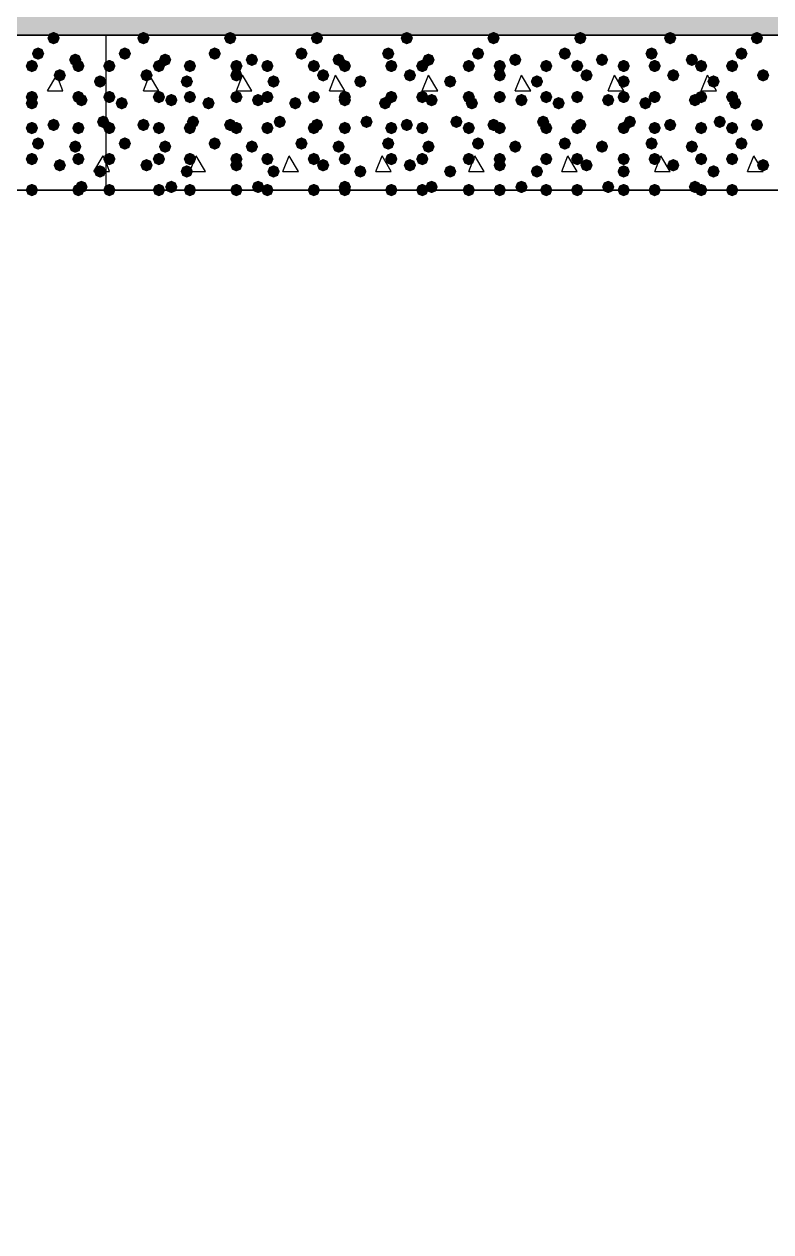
# Model space of a CAD drawing. Header units: millimetres. Extents: x 0 to 420, y 0 to 297.
# Drawn here: x 259.48 to 269.68, y 132.12 to 148.61 of the extents above; entities that cross this region are included whole.
import ezdxf

# ---------------------------------------------------------------- set-up
doc = ezdxf.new("R2010")
doc.units = ezdxf.units.MM
doc.layers.get('0').update_dxf_attribs({"linetype": 'CONTINUOUS'})

msp = doc.modelspace()

# ---------------------------------------------------------------- hatches: boundary and pattern name
at = {"true_color": 0x000008}
h = msp.add_hatch(color=0, dxfattribs=at)
h.paths.add_polyline_path([(379.603, 160.485667), (33.528, 160.485667), (379.603, 148.463)], flags=0)
h.paths.add_polyline_path([(33.528, 160.485667), (379.603, 148.463), (33.528, 148.463)], flags=0)
at = {"true_color": 0x000007}
for points in [[(259.969, 148.420667), (259.944129, 148.360871), (259.884333, 148.336), (259.824538, 148.360871), (259.799667, 148.420667), (259.824537, 148.480462), (259.884333, 148.505333), (259.944129, 148.480463)], [(259.757333, 148.209), (259.732463, 148.149204), (259.672667, 148.124333), (259.612871, 148.149204), (259.588, 148.209), (259.612871, 148.268796), (259.672667, 148.293667), (259.732462, 148.268796)], [(259.672667, 148.039667), (259.647796, 147.979871), (259.588, 147.955), (259.528204, 147.979871), (259.503333, 148.039667), (259.528204, 148.099462), (259.588, 148.124333), (259.647796, 148.099463)], [(260.265333, 148.124333), (260.240462, 148.064537), (260.180667, 148.039667), (260.120871, 148.064537), (260.096, 148.124333), (260.120871, 148.184129), (260.180667, 148.209), (260.240462, 148.184129)], [(260.307667, 148.039667), (260.282796, 147.979871), (260.223, 147.955), (260.163204, 147.979871), (260.138333, 148.039667), (260.163204, 148.099462), (260.223, 148.124333), (260.282796, 148.099463)], [(260.053667, 147.912667), (260.028796, 147.852871), (259.969, 147.828), (259.909204, 147.852871), (259.884333, 147.912667), (259.909204, 147.972462), (259.969, 147.997333), (260.028796, 147.972463)], [(260.604, 147.828), (260.579129, 147.768204), (260.519333, 147.743333), (260.459538, 147.768204), (260.434667, 147.828), (260.459537, 147.887796), (260.519333, 147.912667), (260.579129, 147.887796)], [(259.672667, 147.616333), (259.647796, 147.556537), (259.588, 147.531667), (259.528204, 147.556537), (259.503333, 147.616333), (259.528204, 147.676129), (259.588, 147.701), (259.647796, 147.676129)], [(259.672667, 147.531667), (259.647796, 147.471871), (259.588, 147.447), (259.528204, 147.471871), (259.503333, 147.531667), (259.528204, 147.591462), (259.588, 147.616333), (259.647796, 147.591463)], [(260.307667, 147.616333), (260.282796, 147.556537), (260.223, 147.531667), (260.163204, 147.556537), (260.138333, 147.616333), (260.163204, 147.676129), (260.223, 147.701), (260.282796, 147.676129)], [(260.35, 147.574), (260.325129, 147.514204), (260.265333, 147.489333), (260.205537, 147.514204), (260.180667, 147.574), (260.205537, 147.633796), (260.265333, 147.658667), (260.325129, 147.633796)], [(259.672667, 147.193), (259.647796, 147.133204), (259.588, 147.108333), (259.528204, 147.133204), (259.503333, 147.193), (259.528204, 147.252796), (259.588, 147.277667), (259.647796, 147.252796)], [(259.969, 147.235333), (259.944129, 147.175537), (259.884333, 147.150667), (259.824538, 147.175537), (259.799667, 147.235333), (259.824537, 147.295129), (259.884333, 147.32), (259.944129, 147.295129)], [(260.307667, 147.193), (260.282796, 147.133204), (260.223, 147.108333), (260.163204, 147.133204), (260.138333, 147.193), (260.163204, 147.252796), (260.223, 147.277667), (260.282796, 147.252796)], [(260.646333, 147.277667), (260.621463, 147.217871), (260.561667, 147.193), (260.501871, 147.217871), (260.477, 147.277667), (260.501871, 147.337462), (260.561667, 147.362333), (260.621462, 147.337463)], [(259.757333, 146.981333), (259.732463, 146.921537), (259.672667, 146.896667), (259.612871, 146.921537), (259.588, 146.981333), (259.612871, 147.041129), (259.672667, 147.066), (259.732462, 147.041129)], [(260.265333, 146.939), (260.240462, 146.879204), (260.180667, 146.854333), (260.120871, 146.879204), (260.096, 146.939), (260.120871, 146.998796), (260.180667, 147.023667), (260.240462, 146.998796)], [(259.672667, 146.769667), (259.647796, 146.709871), (259.588, 146.685), (259.528204, 146.709871), (259.503333, 146.769667), (259.528204, 146.829462), (259.588, 146.854333), (259.647796, 146.829463)], [(260.053667, 146.685), (260.028796, 146.625204), (259.969, 146.600333), (259.909204, 146.625204), (259.884333, 146.685), (259.909204, 146.744796), (259.969, 146.769667), (260.028796, 146.744796)], [(260.307667, 146.769667), (260.282796, 146.709871), (260.223, 146.685), (260.163204, 146.709871), (260.138333, 146.769667), (260.163204, 146.829462), (260.223, 146.854333), (260.282796, 146.829463)], [(260.604, 146.600333), (260.579129, 146.540537), (260.519333, 146.515667), (260.459538, 146.540537), (260.434667, 146.600333), (260.459537, 146.660129), (260.519333, 146.685), (260.579129, 146.660129)], [(259.672667, 146.346333), (259.647796, 146.286537), (259.588, 146.261667), (259.528204, 146.286537), (259.503333, 146.346333), (259.528204, 146.406129), (259.588, 146.431), (259.647796, 146.406129)], [(260.307667, 146.346333), (260.282796, 146.286537), (260.223, 146.261667), (260.163204, 146.286537), (260.138333, 146.346333), (260.163204, 146.406129), (260.223, 146.431), (260.282796, 146.406129)], [(260.35, 146.388667), (260.325129, 146.328871), (260.265333, 146.304), (260.205537, 146.328871), (260.180667, 146.388667), (260.205537, 146.448462), (260.265333, 146.473333), (260.325129, 146.448463)]]:
    msp.add_hatch(color=0, dxfattribs=at).paths.add_polyline_path(points, flags=0)
at = {"true_color": 0x000008}
for points in [[(261.196667, 148.420667), (261.171796, 148.360871), (261.112, 148.336), (261.052204, 148.360871), (261.027333, 148.420667), (261.052204, 148.480462), (261.112, 148.505333), (261.171796, 148.480463)], [(262.382, 148.420667), (262.357129, 148.360871), (262.297333, 148.336), (262.237538, 148.360871), (262.212667, 148.420667), (262.237537, 148.480462), (262.297333, 148.505333), (262.357129, 148.480463)], [(263.567333, 148.420667), (263.542462, 148.360871), (263.482667, 148.336), (263.422871, 148.360871), (263.398, 148.420667), (263.422871, 148.480462), (263.482667, 148.505333), (263.542462, 148.480463)], [(264.795, 148.420667), (264.770129, 148.360871), (264.710333, 148.336), (264.650538, 148.360871), (264.625667, 148.420667), (264.650537, 148.480462), (264.710333, 148.505333), (264.770129, 148.480463)], [(265.980333, 148.420667), (265.955462, 148.360871), (265.895667, 148.336), (265.835871, 148.360871), (265.811, 148.420667), (265.835871, 148.480462), (265.895667, 148.505333), (265.955462, 148.480463)], [(267.165667, 148.420667), (267.140796, 148.360871), (267.081, 148.336), (267.021204, 148.360871), (266.996333, 148.420667), (267.021204, 148.480462), (267.081, 148.505333), (267.140796, 148.480463)], [(268.393333, 148.420667), (268.368462, 148.360871), (268.308667, 148.336), (268.248871, 148.360871), (268.224, 148.420667), (268.248871, 148.480462), (268.308667, 148.505333), (268.368462, 148.480463)], [(269.578667, 148.420667), (269.553796, 148.360871), (269.494, 148.336), (269.434204, 148.360871), (269.409333, 148.420667), (269.434204, 148.480462), (269.494, 148.505333), (269.553796, 148.480463)], [(260.942667, 148.209), (260.917796, 148.149204), (260.858, 148.124333), (260.798204, 148.149204), (260.773333, 148.209), (260.798204, 148.268796), (260.858, 148.293667), (260.917796, 148.268796)], [(262.170333, 148.209), (262.145463, 148.149204), (262.085667, 148.124333), (262.025871, 148.149204), (262.001, 148.209), (262.025871, 148.268796), (262.085667, 148.293667), (262.145462, 148.268796)], [(263.355667, 148.209), (263.330796, 148.149204), (263.271, 148.124333), (263.211204, 148.149204), (263.186333, 148.209), (263.211204, 148.268796), (263.271, 148.293667), (263.330796, 148.268796)], [(264.541, 148.209), (264.516129, 148.149204), (264.456333, 148.124333), (264.396538, 148.149204), (264.371667, 148.209), (264.396537, 148.268796), (264.456333, 148.293667), (264.516129, 148.268796)], [(265.768667, 148.209), (265.743796, 148.149204), (265.684, 148.124333), (265.624204, 148.149204), (265.599333, 148.209), (265.624204, 148.268796), (265.684, 148.293667), (265.743796, 148.268796)], [(266.954, 148.209), (266.929129, 148.149204), (266.869333, 148.124333), (266.809538, 148.149204), (266.784667, 148.209), (266.809537, 148.268796), (266.869333, 148.293667), (266.929129, 148.268796)], [(268.139333, 148.209), (268.114462, 148.149204), (268.054667, 148.124333), (267.994871, 148.149204), (267.97, 148.209), (267.994871, 148.268796), (268.054667, 148.293667), (268.114462, 148.268796)], [(269.367, 148.209), (269.342129, 148.149204), (269.282333, 148.124333), (269.222537, 148.149204), (269.197667, 148.209), (269.222537, 148.268796), (269.282333, 148.293667), (269.342129, 148.268796)], [(260.731, 148.039667), (260.706129, 147.979871), (260.646333, 147.955), (260.586538, 147.979871), (260.561667, 148.039667), (260.586537, 148.099462), (260.646333, 148.124333), (260.706129, 148.099463)], [(261.408333, 148.039667), (261.383462, 147.979871), (261.323667, 147.955), (261.263871, 147.979871), (261.239, 148.039667), (261.263871, 148.099462), (261.323667, 148.124333), (261.383462, 148.099463)], [(261.493, 148.124333), (261.468129, 148.064537), (261.408333, 148.039667), (261.348538, 148.064537), (261.323667, 148.124333), (261.348537, 148.184129), (261.408333, 148.209), (261.468129, 148.184129)], [(261.831667, 148.039667), (261.806796, 147.979871), (261.747, 147.955), (261.687204, 147.979871), (261.662333, 148.039667), (261.687204, 148.099462), (261.747, 148.124333), (261.806796, 148.099463)], [(262.466667, 148.039667), (262.441796, 147.979871), (262.382, 147.955), (262.322204, 147.979871), (262.297333, 148.039667), (262.322204, 148.099462), (262.382, 148.124333), (262.441796, 148.099463)], [(262.678333, 148.124333), (262.653462, 148.064537), (262.593667, 148.039667), (262.533871, 148.064537), (262.509, 148.124333), (262.533871, 148.184129), (262.593667, 148.209), (262.653462, 148.184129)], [(262.89, 148.039667), (262.865129, 147.979871), (262.805333, 147.955), (262.745538, 147.979871), (262.720667, 148.039667), (262.745537, 148.099462), (262.805333, 148.124333), (262.865129, 148.099463)], [(263.525, 148.039667), (263.500129, 147.979871), (263.440333, 147.955), (263.380538, 147.979871), (263.355667, 148.039667), (263.380537, 148.099462), (263.440333, 148.124333), (263.500129, 148.099463)], [(263.863667, 148.124333), (263.838796, 148.064537), (263.779, 148.039667), (263.719204, 148.064537), (263.694333, 148.124333), (263.719204, 148.184129), (263.779, 148.209), (263.838796, 148.184129)], [(263.948333, 148.039667), (263.923463, 147.979871), (263.863667, 147.955), (263.803871, 147.979871), (263.779, 148.039667), (263.803871, 148.099462), (263.863667, 148.124333), (263.923462, 148.099463)], [(264.583333, 148.039667), (264.558463, 147.979871), (264.498667, 147.955), (264.438871, 147.979871), (264.414, 148.039667), (264.438871, 148.099462), (264.498667, 148.124333), (264.558462, 148.099463)], [(265.006667, 148.039667), (264.981796, 147.979871), (264.922, 147.955), (264.862204, 147.979871), (264.837333, 148.039667), (264.862204, 148.099462), (264.922, 148.124333), (264.981796, 148.099463)], [(265.091333, 148.124333), (265.066462, 148.064537), (265.006667, 148.039667), (264.946871, 148.064537), (264.922, 148.124333), (264.946871, 148.184129), (265.006667, 148.209), (265.066462, 148.184129)], [(265.641667, 148.039667), (265.616796, 147.979871), (265.557, 147.955), (265.497204, 147.979871), (265.472333, 148.039667), (265.497204, 148.099462), (265.557, 148.124333), (265.616796, 148.099463)], [(266.065, 148.039667), (266.040129, 147.979871), (265.980333, 147.955), (265.920538, 147.979871), (265.895667, 148.039667), (265.920537, 148.099462), (265.980333, 148.124333), (266.040129, 148.099463)], [(266.276667, 148.124333), (266.251796, 148.064537), (266.192, 148.039667), (266.132204, 148.064537), (266.107333, 148.124333), (266.132204, 148.184129), (266.192, 148.209), (266.251796, 148.184129)], [(266.7, 148.039667), (266.675129, 147.979871), (266.615333, 147.955), (266.555538, 147.979871), (266.530667, 148.039667), (266.555537, 148.099462), (266.615333, 148.124333), (266.675129, 148.099463)], [(267.123333, 148.039667), (267.098462, 147.979871), (267.038667, 147.955), (266.978871, 147.979871), (266.954, 148.039667), (266.978871, 148.099462), (267.038667, 148.124333), (267.098462, 148.099463)], [(267.462, 148.124333), (267.437129, 148.064537), (267.377333, 148.039667), (267.317537, 148.064537), (267.292667, 148.124333), (267.317537, 148.184129), (267.377333, 148.209), (267.437129, 148.184129)], [(267.758333, 148.039667), (267.733462, 147.979871), (267.673667, 147.955), (267.613871, 147.979871), (267.589, 148.039667), (267.613871, 148.099462), (267.673667, 148.124333), (267.733462, 148.099463)], [(268.181667, 148.039667), (268.156796, 147.979871), (268.097, 147.955), (268.037204, 147.979871), (268.012333, 148.039667), (268.037204, 148.099462), (268.097, 148.124333), (268.156796, 148.099463)], [(268.689667, 148.124333), (268.664796, 148.064537), (268.605, 148.039667), (268.545204, 148.064537), (268.520333, 148.124333), (268.545204, 148.184129), (268.605, 148.209), (268.664796, 148.184129)], [(268.816667, 148.039667), (268.791796, 147.979871), (268.732, 147.955), (268.672204, 147.979871), (268.647333, 148.039667), (268.672204, 148.099462), (268.732, 148.124333), (268.791796, 148.099463)], [(269.24, 148.039667), (269.215129, 147.979871), (269.155333, 147.955), (269.095537, 147.979871), (269.070667, 148.039667), (269.095537, 148.099462), (269.155333, 148.124333), (269.215129, 148.099463)], [(261.239, 147.912667), (261.214129, 147.852871), (261.154333, 147.828), (261.094538, 147.852871), (261.069667, 147.912667), (261.094537, 147.972462), (261.154333, 147.997333), (261.214129, 147.972463)], [(261.789333, 147.828), (261.764463, 147.768204), (261.704667, 147.743333), (261.644871, 147.768204), (261.62, 147.828), (261.644871, 147.887796), (261.704667, 147.912667), (261.764462, 147.887796)], [(262.466667, 147.912667), (262.441796, 147.852871), (262.382, 147.828), (262.322204, 147.852871), (262.297333, 147.912667), (262.322204, 147.972462), (262.382, 147.997333), (262.441796, 147.972463)], [(262.974667, 147.828), (262.949796, 147.768204), (262.89, 147.743333), (262.830204, 147.768204), (262.805333, 147.828), (262.830204, 147.887796), (262.89, 147.912667), (262.949796, 147.887796)], [(263.652, 147.912667), (263.627129, 147.852871), (263.567333, 147.828), (263.507538, 147.852871), (263.482667, 147.912667), (263.507537, 147.972462), (263.567333, 147.997333), (263.627129, 147.972463)], [(264.16, 147.828), (264.135129, 147.768204), (264.075333, 147.743333), (264.015538, 147.768204), (263.990667, 147.828), (264.015537, 147.887796), (264.075333, 147.912667), (264.135129, 147.887796)], [(264.837333, 147.912667), (264.812462, 147.852871), (264.752667, 147.828), (264.692871, 147.852871), (264.668, 147.912667), (264.692871, 147.972462), (264.752667, 147.997333), (264.812462, 147.972463)], [(265.387667, 147.828), (265.362796, 147.768204), (265.303, 147.743333), (265.243204, 147.768204), (265.218333, 147.828), (265.243204, 147.887796), (265.303, 147.912667), (265.362796, 147.887796)], [(266.065, 147.912667), (266.040129, 147.852871), (265.980333, 147.828), (265.920538, 147.852871), (265.895667, 147.912667), (265.920537, 147.972462), (265.980333, 147.997333), (266.040129, 147.972463)], [(266.573, 147.828), (266.548129, 147.768204), (266.488333, 147.743333), (266.428538, 147.768204), (266.403667, 147.828), (266.428537, 147.887796), (266.488333, 147.912667), (266.548129, 147.887796)], [(267.250333, 147.912667), (267.225462, 147.852871), (267.165667, 147.828), (267.105871, 147.852871), (267.081, 147.912667), (267.105871, 147.972462), (267.165667, 147.997333), (267.225462, 147.972463)], [(267.758333, 147.828), (267.733462, 147.768204), (267.673667, 147.743333), (267.613871, 147.768204), (267.589, 147.828), (267.613871, 147.887796), (267.673667, 147.912667), (267.733462, 147.887796)], [(268.435667, 147.912667), (268.410796, 147.852871), (268.351, 147.828), (268.291204, 147.852871), (268.266333, 147.912667), (268.291204, 147.972462), (268.351, 147.997333), (268.410796, 147.972463)], [(268.986, 147.828), (268.961129, 147.768204), (268.901333, 147.743333), (268.841538, 147.768204), (268.816667, 147.828), (268.841537, 147.887796), (268.901333, 147.912667), (268.961129, 147.887796)], [(269.663333, 147.912667), (269.638462, 147.852871), (269.578667, 147.828), (269.518871, 147.852871), (269.494, 147.912667), (269.518871, 147.972462), (269.578667, 147.997333), (269.638462, 147.972463)], [(260.731, 147.616333), (260.706129, 147.556537), (260.646333, 147.531667), (260.586538, 147.556537), (260.561667, 147.616333), (260.586537, 147.676129), (260.646333, 147.701), (260.706129, 147.676129)], [(260.900333, 147.531667), (260.875462, 147.471871), (260.815667, 147.447), (260.755871, 147.471871), (260.731, 147.531667), (260.755871, 147.591462), (260.815667, 147.616333), (260.875462, 147.591463)], [(261.408333, 147.616333), (261.383462, 147.556537), (261.323667, 147.531667), (261.263871, 147.556537), (261.239, 147.616333), (261.263871, 147.676129), (261.323667, 147.701), (261.383462, 147.676129)], [(261.577667, 147.574), (261.552796, 147.514204), (261.493, 147.489333), (261.433204, 147.514204), (261.408333, 147.574), (261.433204, 147.633796), (261.493, 147.658667), (261.552796, 147.633796)], [(261.831667, 147.616333), (261.806796, 147.556537), (261.747, 147.531667), (261.687204, 147.556537), (261.662333, 147.616333), (261.687204, 147.676129), (261.747, 147.701), (261.806796, 147.676129)], [(262.085667, 147.531667), (262.060796, 147.471871), (262.001, 147.447), (261.941204, 147.471871), (261.916333, 147.531667), (261.941204, 147.591462), (262.001, 147.616333), (262.060796, 147.591463)], [(262.466667, 147.616333), (262.441796, 147.556537), (262.382, 147.531667), (262.322204, 147.556537), (262.297333, 147.616333), (262.322204, 147.676129), (262.382, 147.701), (262.441796, 147.676129)], [(262.763, 147.574), (262.738129, 147.514204), (262.678333, 147.489333), (262.618538, 147.514204), (262.593667, 147.574), (262.618537, 147.633796), (262.678333, 147.658667), (262.738129, 147.633796)], [(262.89, 147.616333), (262.865129, 147.556537), (262.805333, 147.531667), (262.745538, 147.556537), (262.720667, 147.616333), (262.745537, 147.676129), (262.805333, 147.701), (262.865129, 147.676129)], [(263.271, 147.531667), (263.246129, 147.471871), (263.186333, 147.447), (263.126538, 147.471871), (263.101667, 147.531667), (263.126537, 147.591462), (263.186333, 147.616333), (263.246129, 147.591463)], [(263.525, 147.616333), (263.500129, 147.556537), (263.440333, 147.531667), (263.380538, 147.556537), (263.355667, 147.616333), (263.380537, 147.676129), (263.440333, 147.701), (263.500129, 147.676129)], [(263.948333, 147.616333), (263.923463, 147.556537), (263.863667, 147.531667), (263.803871, 147.556537), (263.779, 147.616333), (263.803871, 147.676129), (263.863667, 147.701), (263.923462, 147.676129)], [(263.948333, 147.574), (263.923463, 147.514204), (263.863667, 147.489333), (263.803871, 147.514204), (263.779, 147.574), (263.803871, 147.633796), (263.863667, 147.658667), (263.923462, 147.633796)], [(264.498667, 147.531667), (264.473796, 147.471871), (264.414, 147.447), (264.354204, 147.471871), (264.329333, 147.531667), (264.354204, 147.591462), (264.414, 147.616333), (264.473796, 147.591463)], [(264.583333, 147.616333), (264.558463, 147.556537), (264.498667, 147.531667), (264.438871, 147.556537), (264.414, 147.616333), (264.438871, 147.676129), (264.498667, 147.701), (264.558462, 147.676129)], [(265.006667, 147.616333), (264.981796, 147.556537), (264.922, 147.531667), (264.862204, 147.556537), (264.837333, 147.616333), (264.862204, 147.676129), (264.922, 147.701), (264.981796, 147.676129)], [(265.133667, 147.574), (265.108796, 147.514204), (265.049, 147.489333), (264.989204, 147.514204), (264.964333, 147.574), (264.989204, 147.633796), (265.049, 147.658667), (265.108796, 147.633796)], [(265.641667, 147.616333), (265.616796, 147.556537), (265.557, 147.531667), (265.497204, 147.556537), (265.472333, 147.616333), (265.497204, 147.676129), (265.557, 147.701), (265.616796, 147.676129)], [(265.684, 147.531667), (265.659129, 147.471871), (265.599333, 147.447), (265.539538, 147.471871), (265.514667, 147.531667), (265.539537, 147.591462), (265.599333, 147.616333), (265.659129, 147.591463)], [(266.065, 147.616333), (266.040129, 147.556537), (265.980333, 147.531667), (265.920538, 147.556537), (265.895667, 147.616333), (265.920537, 147.676129), (265.980333, 147.701), (266.040129, 147.676129)], [(266.361333, 147.574), (266.336462, 147.514204), (266.276667, 147.489333), (266.216871, 147.514204), (266.192, 147.574), (266.216871, 147.633796), (266.276667, 147.658667), (266.336462, 147.633796)], [(266.7, 147.616333), (266.675129, 147.556537), (266.615333, 147.531667), (266.555538, 147.556537), (266.530667, 147.616333), (266.555537, 147.676129), (266.615333, 147.701), (266.675129, 147.676129)], [(266.869333, 147.531667), (266.844462, 147.471871), (266.784667, 147.447), (266.724871, 147.471871), (266.7, 147.531667), (266.724871, 147.591462), (266.784667, 147.616333), (266.844462, 147.591463)], [(267.123333, 147.616333), (267.098462, 147.556537), (267.038667, 147.531667), (266.978871, 147.556537), (266.954, 147.616333), (266.978871, 147.676129), (267.038667, 147.701), (267.098462, 147.676129)], [(267.546667, 147.574), (267.521796, 147.514204), (267.462, 147.489333), (267.402204, 147.514204), (267.377333, 147.574), (267.402204, 147.633796), (267.462, 147.658667), (267.521796, 147.633796)], [(267.758333, 147.616333), (267.733462, 147.556537), (267.673667, 147.531667), (267.613871, 147.556537), (267.589, 147.616333), (267.613871, 147.676129), (267.673667, 147.701), (267.733462, 147.676129)], [(268.054667, 147.531667), (268.029796, 147.471871), (267.97, 147.447), (267.910204, 147.471871), (267.885333, 147.531667), (267.910204, 147.591462), (267.97, 147.616333), (268.029796, 147.591463)], [(268.181667, 147.616333), (268.156796, 147.556537), (268.097, 147.531667), (268.037204, 147.556537), (268.012333, 147.616333), (268.037204, 147.676129), (268.097, 147.701), (268.156796, 147.676129)], [(268.732, 147.574), (268.707129, 147.514204), (268.647333, 147.489333), (268.587538, 147.514204), (268.562667, 147.574), (268.587537, 147.633796), (268.647333, 147.658667), (268.707129, 147.633796)], [(268.816667, 147.616333), (268.791796, 147.556537), (268.732, 147.531667), (268.672204, 147.556537), (268.647333, 147.616333), (268.672204, 147.676129), (268.732, 147.701), (268.791796, 147.676129)], [(269.24, 147.616333), (269.215129, 147.556537), (269.155333, 147.531667), (269.095537, 147.556537), (269.070667, 147.616333), (269.095537, 147.676129), (269.155333, 147.701), (269.215129, 147.676129)], [(269.282333, 147.531667), (269.257462, 147.471871), (269.197667, 147.447), (269.137871, 147.471871), (269.113, 147.531667), (269.137871, 147.591462), (269.197667, 147.616333), (269.257462, 147.591463)], [(260.731, 147.193), (260.706129, 147.133204), (260.646333, 147.108333), (260.586538, 147.133204), (260.561667, 147.193), (260.586537, 147.252796), (260.646333, 147.277667), (260.706129, 147.252796)], [(261.196667, 147.235333), (261.171796, 147.175537), (261.112, 147.150667), (261.052204, 147.175537), (261.027333, 147.235333), (261.052204, 147.295129), (261.112, 147.32), (261.171796, 147.295129)], [(261.408333, 147.193), (261.383462, 147.133204), (261.323667, 147.108333), (261.263871, 147.133204), (261.239, 147.193), (261.263871, 147.252796), (261.323667, 147.277667), (261.383462, 147.252796)], [(261.831667, 147.193), (261.806796, 147.133204), (261.747, 147.108333), (261.687204, 147.133204), (261.662333, 147.193), (261.687204, 147.252796), (261.747, 147.277667), (261.806796, 147.252796)], [(261.874, 147.277667), (261.849129, 147.217871), (261.789333, 147.193), (261.729537, 147.217871), (261.704667, 147.277667), (261.729537, 147.337462), (261.789333, 147.362333), (261.849129, 147.337463)], [(262.382, 147.235333), (262.357129, 147.175537), (262.297333, 147.150667), (262.237538, 147.175537), (262.212667, 147.235333), (262.237537, 147.295129), (262.297333, 147.32), (262.357129, 147.295129)], [(262.466667, 147.193), (262.441796, 147.133204), (262.382, 147.108333), (262.322204, 147.133204), (262.297333, 147.193), (262.322204, 147.252796), (262.382, 147.277667), (262.441796, 147.252796)], [(262.89, 147.193), (262.865129, 147.133204), (262.805333, 147.108333), (262.745538, 147.133204), (262.720667, 147.193), (262.745537, 147.252796), (262.805333, 147.277667), (262.865129, 147.252796)], [(263.059333, 147.277667), (263.034463, 147.217871), (262.974667, 147.193), (262.914871, 147.217871), (262.89, 147.277667), (262.914871, 147.337462), (262.974667, 147.362333), (263.034462, 147.337463)], [(263.525, 147.193), (263.500129, 147.133204), (263.440333, 147.108333), (263.380538, 147.133204), (263.355667, 147.193), (263.380537, 147.252796), (263.440333, 147.277667), (263.500129, 147.252796)], [(263.567333, 147.235333), (263.542462, 147.175537), (263.482667, 147.150667), (263.422871, 147.175537), (263.398, 147.235333), (263.422871, 147.295129), (263.482667, 147.32), (263.542462, 147.295129)], [(263.948333, 147.193), (263.923463, 147.133204), (263.863667, 147.108333), (263.803871, 147.133204), (263.779, 147.193), (263.803871, 147.252796), (263.863667, 147.277667), (263.923462, 147.252796)], [(264.244667, 147.277667), (264.219796, 147.217871), (264.16, 147.193), (264.100204, 147.217871), (264.075333, 147.277667), (264.100204, 147.337462), (264.16, 147.362333), (264.219796, 147.337463)], [(264.583333, 147.193), (264.558463, 147.133204), (264.498667, 147.108333), (264.438871, 147.133204), (264.414, 147.193), (264.438871, 147.252796), (264.498667, 147.277667), (264.558462, 147.252796)], [(264.795, 147.235333), (264.770129, 147.175537), (264.710333, 147.150667), (264.650538, 147.175537), (264.625667, 147.235333), (264.650537, 147.295129), (264.710333, 147.32), (264.770129, 147.295129)], [(265.006667, 147.193), (264.981796, 147.133204), (264.922, 147.108333), (264.862204, 147.133204), (264.837333, 147.193), (264.862204, 147.252796), (264.922, 147.277667), (264.981796, 147.252796)], [(265.472333, 147.277667), (265.447462, 147.217871), (265.387667, 147.193), (265.327871, 147.217871), (265.303, 147.277667), (265.327871, 147.337462), (265.387667, 147.362333), (265.447462, 147.337463)], [(265.641667, 147.193), (265.616796, 147.133204), (265.557, 147.108333), (265.497204, 147.133204), (265.472333, 147.193), (265.497204, 147.252796), (265.557, 147.277667), (265.616796, 147.252796)], [(265.980333, 147.235333), (265.955462, 147.175537), (265.895667, 147.150667), (265.835871, 147.175537), (265.811, 147.235333), (265.835871, 147.295129), (265.895667, 147.32), (265.955462, 147.295129)], [(266.065, 147.193), (266.040129, 147.133204), (265.980333, 147.108333), (265.920538, 147.133204), (265.895667, 147.193), (265.920537, 147.252796), (265.980333, 147.277667), (266.040129, 147.252796)], [(266.657667, 147.277667), (266.632796, 147.217871), (266.573, 147.193), (266.513204, 147.217871), (266.488333, 147.277667), (266.513204, 147.337462), (266.573, 147.362333), (266.632796, 147.337463)], [(266.7, 147.193), (266.675129, 147.133204), (266.615333, 147.108333), (266.555538, 147.133204), (266.530667, 147.193), (266.555537, 147.252796), (266.615333, 147.277667), (266.675129, 147.252796)], [(267.123333, 147.193), (267.098462, 147.133204), (267.038667, 147.108333), (266.978871, 147.133204), (266.954, 147.193), (266.978871, 147.252796), (267.038667, 147.277667), (267.098462, 147.252796)], [(267.165667, 147.235333), (267.140796, 147.175537), (267.081, 147.150667), (267.021204, 147.175537), (266.996333, 147.235333), (267.021204, 147.295129), (267.081, 147.32), (267.140796, 147.295129)], [(267.758333, 147.193), (267.733462, 147.133204), (267.673667, 147.108333), (267.613871, 147.133204), (267.589, 147.193), (267.613871, 147.252796), (267.673667, 147.277667), (267.733462, 147.252796)], [(267.843, 147.277667), (267.818129, 147.217871), (267.758333, 147.193), (267.698538, 147.217871), (267.673667, 147.277667), (267.698537, 147.337462), (267.758333, 147.362333), (267.818129, 147.337463)], [(268.181667, 147.193), (268.156796, 147.133204), (268.097, 147.108333), (268.037204, 147.133204), (268.012333, 147.193), (268.037204, 147.252796), (268.097, 147.277667), (268.156796, 147.252796)], [(268.393333, 147.235333), (268.368462, 147.175537), (268.308667, 147.150667), (268.248871, 147.175537), (268.224, 147.235333), (268.248871, 147.295129), (268.308667, 147.32), (268.368462, 147.295129)], [(268.816667, 147.193), (268.791796, 147.133204), (268.732, 147.108333), (268.672204, 147.133204), (268.647333, 147.193), (268.672204, 147.252796), (268.732, 147.277667), (268.791796, 147.252796)], [(269.070667, 147.277667), (269.045796, 147.217871), (268.986, 147.193), (268.926204, 147.217871), (268.901333, 147.277667), (268.926204, 147.337462), (268.986, 147.362333), (269.045796, 147.337463)], [(269.24, 147.193), (269.215129, 147.133204), (269.155333, 147.108333), (269.095537, 147.133204), (269.070667, 147.193), (269.095537, 147.252796), (269.155333, 147.277667), (269.215129, 147.252796)], [(269.578667, 147.235333), (269.553796, 147.175537), (269.494, 147.150667), (269.434204, 147.175537), (269.409333, 147.235333), (269.434204, 147.295129), (269.494, 147.32), (269.553796, 147.295129)], [(260.942667, 146.981333), (260.917796, 146.921537), (260.858, 146.896667), (260.798204, 146.921537), (260.773333, 146.981333), (260.798204, 147.041129), (260.858, 147.066), (260.917796, 147.041129)], [(261.493, 146.939), (261.468129, 146.879204), (261.408333, 146.854333), (261.348538, 146.879204), (261.323667, 146.939), (261.348537, 146.998796), (261.408333, 147.023667), (261.468129, 146.998796)], [(262.170333, 146.981333), (262.145463, 146.921537), (262.085667, 146.896667), (262.025871, 146.921537), (262.001, 146.981333), (262.025871, 147.041129), (262.085667, 147.066), (262.145462, 147.041129)], [(262.678333, 146.939), (262.653462, 146.879204), (262.593667, 146.854333), (262.533871, 146.879204), (262.509, 146.939), (262.533871, 146.998796), (262.593667, 147.023667), (262.653462, 146.998796)], [(263.355667, 146.981333), (263.330796, 146.921537), (263.271, 146.896667), (263.211204, 146.921537), (263.186333, 146.981333), (263.211204, 147.041129), (263.271, 147.066), (263.330796, 147.041129)], [(263.863667, 146.939), (263.838796, 146.879204), (263.779, 146.854333), (263.719204, 146.879204), (263.694333, 146.939), (263.719204, 146.998796), (263.779, 147.023667), (263.838796, 146.998796)], [(264.541, 146.981333), (264.516129, 146.921537), (264.456333, 146.896667), (264.396538, 146.921537), (264.371667, 146.981333), (264.396537, 147.041129), (264.456333, 147.066), (264.516129, 147.041129)], [(265.091333, 146.939), (265.066462, 146.879204), (265.006667, 146.854333), (264.946871, 146.879204), (264.922, 146.939), (264.946871, 146.998796), (265.006667, 147.023667), (265.066462, 146.998796)], [(265.768667, 146.981333), (265.743796, 146.921537), (265.684, 146.896667), (265.624204, 146.921537), (265.599333, 146.981333), (265.624204, 147.041129), (265.684, 147.066), (265.743796, 147.041129)], [(266.276667, 146.939), (266.251796, 146.879204), (266.192, 146.854333), (266.132204, 146.879204), (266.107333, 146.939), (266.132204, 146.998796), (266.192, 147.023667), (266.251796, 146.998796)], [(266.954, 146.981333), (266.929129, 146.921537), (266.869333, 146.896667), (266.809538, 146.921537), (266.784667, 146.981333), (266.809537, 147.041129), (266.869333, 147.066), (266.929129, 147.041129)], [(267.462, 146.939), (267.437129, 146.879204), (267.377333, 146.854333), (267.317537, 146.879204), (267.292667, 146.939), (267.317537, 146.998796), (267.377333, 147.023667), (267.437129, 146.998796)], [(268.139333, 146.981333), (268.114462, 146.921537), (268.054667, 146.896667), (267.994871, 146.921537), (267.97, 146.981333), (267.994871, 147.041129), (268.054667, 147.066), (268.114462, 147.041129)], [(268.689667, 146.939), (268.664796, 146.879204), (268.605, 146.854333), (268.545204, 146.879204), (268.520333, 146.939), (268.545204, 146.998796), (268.605, 147.023667), (268.664796, 146.998796)], [(269.367, 146.981333), (269.342129, 146.921537), (269.282333, 146.896667), (269.222537, 146.921537), (269.197667, 146.981333), (269.222537, 147.041129), (269.282333, 147.066), (269.342129, 147.041129)], [(260.731, 146.769667), (260.706129, 146.709871), (260.646333, 146.685), (260.586538, 146.709871), (260.561667, 146.769667), (260.586537, 146.829462), (260.646333, 146.854333), (260.706129, 146.829463)], [(261.239, 146.685), (261.214129, 146.625204), (261.154333, 146.600333), (261.094538, 146.625204), (261.069667, 146.685), (261.094537, 146.744796), (261.154333, 146.769667), (261.214129, 146.744796)], [(261.408333, 146.769667), (261.383462, 146.709871), (261.323667, 146.685), (261.263871, 146.709871), (261.239, 146.769667), (261.263871, 146.829462), (261.323667, 146.854333), (261.383462, 146.829463)], [(261.831667, 146.769667), (261.806796, 146.709871), (261.747, 146.685), (261.687204, 146.709871), (261.662333, 146.769667), (261.687204, 146.829462), (261.747, 146.854333), (261.806796, 146.829463)], [(262.466667, 146.769667), (262.441796, 146.709871), (262.382, 146.685), (262.322204, 146.709871), (262.297333, 146.769667), (262.322204, 146.829462), (262.382, 146.854333), (262.441796, 146.829463)], [(262.466667, 146.685), (262.441796, 146.625204), (262.382, 146.600333), (262.322204, 146.625204), (262.297333, 146.685), (262.322204, 146.744796), (262.382, 146.769667), (262.441796, 146.744796)], [(262.89, 146.769667), (262.865129, 146.709871), (262.805333, 146.685), (262.745538, 146.709871), (262.720667, 146.769667), (262.745537, 146.829462), (262.805333, 146.854333), (262.865129, 146.829463)], [(263.525, 146.769667), (263.500129, 146.709871), (263.440333, 146.685), (263.380538, 146.709871), (263.355667, 146.769667), (263.380537, 146.829462), (263.440333, 146.854333), (263.500129, 146.829463)], [(263.652, 146.685), (263.627129, 146.625204), (263.567333, 146.600333), (263.507538, 146.625204), (263.482667, 146.685), (263.507537, 146.744796), (263.567333, 146.769667), (263.627129, 146.744796)], [(263.948333, 146.769667), (263.923463, 146.709871), (263.863667, 146.685), (263.803871, 146.709871), (263.779, 146.769667), (263.803871, 146.829462), (263.863667, 146.854333), (263.923462, 146.829463)], [(264.583333, 146.769667), (264.558463, 146.709871), (264.498667, 146.685), (264.438871, 146.709871), (264.414, 146.769667), (264.438871, 146.829462), (264.498667, 146.854333), (264.558462, 146.829463)], [(264.837333, 146.685), (264.812462, 146.625204), (264.752667, 146.600333), (264.692871, 146.625204), (264.668, 146.685), (264.692871, 146.744796), (264.752667, 146.769667), (264.812462, 146.744796)], [(265.006667, 146.769667), (264.981796, 146.709871), (264.922, 146.685), (264.862204, 146.709871), (264.837333, 146.769667), (264.862204, 146.829462), (264.922, 146.854333), (264.981796, 146.829463)], [(265.641667, 146.769667), (265.616796, 146.709871), (265.557, 146.685), (265.497204, 146.709871), (265.472333, 146.769667), (265.497204, 146.829462), (265.557, 146.854333), (265.616796, 146.829463)], [(266.065, 146.769667), (266.040129, 146.709871), (265.980333, 146.685), (265.920538, 146.709871), (265.895667, 146.769667), (265.920537, 146.829462), (265.980333, 146.854333), (266.040129, 146.829463)], [(266.065, 146.685), (266.040129, 146.625204), (265.980333, 146.600333), (265.920538, 146.625204), (265.895667, 146.685), (265.920537, 146.744796), (265.980333, 146.769667), (266.040129, 146.744796)], [(266.7, 146.769667), (266.675129, 146.709871), (266.615333, 146.685), (266.555538, 146.709871), (266.530667, 146.769667), (266.555537, 146.829462), (266.615333, 146.854333), (266.675129, 146.829463)], [(267.123333, 146.769667), (267.098462, 146.709871), (267.038667, 146.685), (266.978871, 146.709871), (266.954, 146.769667), (266.978871, 146.829462), (267.038667, 146.854333), (267.098462, 146.829463)], [(267.250333, 146.685), (267.225462, 146.625204), (267.165667, 146.600333), (267.105871, 146.625204), (267.081, 146.685), (267.105871, 146.744796), (267.165667, 146.769667), (267.225462, 146.744796)], [(267.758333, 146.769667), (267.733462, 146.709871), (267.673667, 146.685), (267.613871, 146.709871), (267.589, 146.769667), (267.613871, 146.829462), (267.673667, 146.854333), (267.733462, 146.829463)], [(268.181667, 146.769667), (268.156796, 146.709871), (268.097, 146.685), (268.037204, 146.709871), (268.012333, 146.769667), (268.037204, 146.829462), (268.097, 146.854333), (268.156796, 146.829463)], [(268.435667, 146.685), (268.410796, 146.625204), (268.351, 146.600333), (268.291204, 146.625204), (268.266333, 146.685), (268.291204, 146.744796), (268.351, 146.769667), (268.410796, 146.744796)], [(268.816667, 146.769667), (268.791796, 146.709871), (268.732, 146.685), (268.672204, 146.709871), (268.647333, 146.769667), (268.672204, 146.829462), (268.732, 146.854333), (268.791796, 146.829463)], [(269.24, 146.769667), (269.215129, 146.709871), (269.155333, 146.685), (269.095537, 146.709871), (269.070667, 146.769667), (269.095537, 146.829462), (269.155333, 146.854333), (269.215129, 146.829463)], [(269.663333, 146.685), (269.638462, 146.625204), (269.578667, 146.600333), (269.518871, 146.625204), (269.494, 146.685), (269.518871, 146.744796), (269.578667, 146.769667), (269.638462, 146.744796)], [(261.789333, 146.600333), (261.764463, 146.540537), (261.704667, 146.515667), (261.644871, 146.540537), (261.62, 146.600333), (261.644871, 146.660129), (261.704667, 146.685), (261.764462, 146.660129)], [(262.974667, 146.600333), (262.949796, 146.540537), (262.89, 146.515667), (262.830204, 146.540537), (262.805333, 146.600333), (262.830204, 146.660129), (262.89, 146.685), (262.949796, 146.660129)], [(264.16, 146.600333), (264.135129, 146.540537), (264.075333, 146.515667), (264.015538, 146.540537), (263.990667, 146.600333), (264.015537, 146.660129), (264.075333, 146.685), (264.135129, 146.660129)], [(265.387667, 146.600333), (265.362796, 146.540537), (265.303, 146.515667), (265.243204, 146.540537), (265.218333, 146.600333), (265.243204, 146.660129), (265.303, 146.685), (265.362796, 146.660129)], [(266.573, 146.600333), (266.548129, 146.540537), (266.488333, 146.515667), (266.428538, 146.540537), (266.403667, 146.600333), (266.428537, 146.660129), (266.488333, 146.685), (266.548129, 146.660129)], [(267.758333, 146.600333), (267.733462, 146.540537), (267.673667, 146.515667), (267.613871, 146.540537), (267.589, 146.600333), (267.613871, 146.660129), (267.673667, 146.685), (267.733462, 146.660129)], [(268.986, 146.600333), (268.961129, 146.540537), (268.901333, 146.515667), (268.841538, 146.540537), (268.816667, 146.600333), (268.841537, 146.660129), (268.901333, 146.685), (268.961129, 146.660129)], [(260.731, 146.346333), (260.706129, 146.286537), (260.646333, 146.261667), (260.586538, 146.286537), (260.561667, 146.346333), (260.586537, 146.406129), (260.646333, 146.431), (260.706129, 146.406129)], [(261.408333, 146.346333), (261.383462, 146.286537), (261.323667, 146.261667), (261.263871, 146.286537), (261.239, 146.346333), (261.263871, 146.406129), (261.323667, 146.431), (261.383462, 146.406129)], [(261.577667, 146.388667), (261.552796, 146.328871), (261.493, 146.304), (261.433204, 146.328871), (261.408333, 146.388667), (261.433204, 146.448462), (261.493, 146.473333), (261.552796, 146.448463)], [(261.831667, 146.346333), (261.806796, 146.286537), (261.747, 146.261667), (261.687204, 146.286537), (261.662333, 146.346333), (261.687204, 146.406129), (261.747, 146.431), (261.806796, 146.406129)], [(262.466667, 146.346333), (262.441796, 146.286537), (262.382, 146.261667), (262.322204, 146.286537), (262.297333, 146.346333), (262.322204, 146.406129), (262.382, 146.431), (262.441796, 146.406129)], [(262.763, 146.388667), (262.738129, 146.328871), (262.678333, 146.304), (262.618538, 146.328871), (262.593667, 146.388667), (262.618537, 146.448462), (262.678333, 146.473333), (262.738129, 146.448463)], [(262.89, 146.346333), (262.865129, 146.286537), (262.805333, 146.261667), (262.745538, 146.286537), (262.720667, 146.346333), (262.745537, 146.406129), (262.805333, 146.431), (262.865129, 146.406129)], [(263.525, 146.346333), (263.500129, 146.286537), (263.440333, 146.261667), (263.380538, 146.286537), (263.355667, 146.346333), (263.380537, 146.406129), (263.440333, 146.431), (263.500129, 146.406129)], [(263.948333, 146.388667), (263.923463, 146.328871), (263.863667, 146.304), (263.803871, 146.328871), (263.779, 146.388667), (263.803871, 146.448462), (263.863667, 146.473333), (263.923462, 146.448463)], [(263.948333, 146.346333), (263.923463, 146.286537), (263.863667, 146.261667), (263.803871, 146.286537), (263.779, 146.346333), (263.803871, 146.406129), (263.863667, 146.431), (263.923462, 146.406129)], [(264.583333, 146.346333), (264.558463, 146.286537), (264.498667, 146.261667), (264.438871, 146.286537), (264.414, 146.346333), (264.438871, 146.406129), (264.498667, 146.431), (264.558462, 146.406129)], [(265.006667, 146.346333), (264.981796, 146.286537), (264.922, 146.261667), (264.862204, 146.286537), (264.837333, 146.346333), (264.862204, 146.406129), (264.922, 146.431), (264.981796, 146.406129)], [(265.133667, 146.388667), (265.108796, 146.328871), (265.049, 146.304), (264.989204, 146.328871), (264.964333, 146.388667), (264.989204, 146.448462), (265.049, 146.473333), (265.108796, 146.448463)], [(265.641667, 146.346333), (265.616796, 146.286537), (265.557, 146.261667), (265.497204, 146.286537), (265.472333, 146.346333), (265.497204, 146.406129), (265.557, 146.431), (265.616796, 146.406129)], [(266.065, 146.346333), (266.040129, 146.286537), (265.980333, 146.261667), (265.920538, 146.286537), (265.895667, 146.346333), (265.920537, 146.406129), (265.980333, 146.431), (266.040129, 146.406129)], [(266.361333, 146.388667), (266.336462, 146.328871), (266.276667, 146.304), (266.216871, 146.328871), (266.192, 146.388667), (266.216871, 146.448462), (266.276667, 146.473333), (266.336462, 146.448463)], [(266.7, 146.346333), (266.675129, 146.286537), (266.615333, 146.261667), (266.555538, 146.286537), (266.530667, 146.346333), (266.555537, 146.406129), (266.615333, 146.431), (266.675129, 146.406129)], [(267.123333, 146.346333), (267.098462, 146.286537), (267.038667, 146.261667), (266.978871, 146.286537), (266.954, 146.346333), (266.978871, 146.406129), (267.038667, 146.431), (267.098462, 146.406129)], [(267.546667, 146.388667), (267.521796, 146.328871), (267.462, 146.304), (267.402204, 146.328871), (267.377333, 146.388667), (267.402204, 146.448462), (267.462, 146.473333), (267.521796, 146.448463)], [(267.758333, 146.346333), (267.733462, 146.286537), (267.673667, 146.261667), (267.613871, 146.286537), (267.589, 146.346333), (267.613871, 146.406129), (267.673667, 146.431), (267.733462, 146.406129)], [(268.181667, 146.346333), (268.156796, 146.286537), (268.097, 146.261667), (268.037204, 146.286537), (268.012333, 146.346333), (268.037204, 146.406129), (268.097, 146.431), (268.156796, 146.406129)], [(268.732, 146.388667), (268.707129, 146.328871), (268.647333, 146.304), (268.587538, 146.328871), (268.562667, 146.388667), (268.587537, 146.448462), (268.647333, 146.473333), (268.707129, 146.448463)], [(268.816667, 146.346333), (268.791796, 146.286537), (268.732, 146.261667), (268.672204, 146.286537), (268.647333, 146.346333), (268.672204, 146.406129), (268.732, 146.431), (268.791796, 146.406129)], [(269.24, 146.346333), (269.215129, 146.286537), (269.155333, 146.261667), (269.095537, 146.286537), (269.070667, 146.346333), (269.095537, 146.406129), (269.155333, 146.431), (269.215129, 146.406129)]]:
    msp.add_hatch(color=0, dxfattribs=at).paths.add_polyline_path(points, flags=0)

# ---------------------------------------------------------------- linework, layer by layer
at = {"color": 0, "true_color": 0x000008}
msp.add_lwpolyline([(33.528, 160.485667), (379.603, 148.463), (33.528, 148.463)], close=True, dxfattribs=at)
at = {"color": 0, "true_color": 0x000007}
for points in [[(32.469667, 125.179667), (32.469667, 148.463), (380.661333, 148.463), (380.661333, 125.179667), (218.228333, 125.179667), (218.228333, 103.970667), (194.902667, 103.970667), (194.902667, 125.179667)], [(32.469667, 125.179667), (32.469667, 148.463), (380.661333, 148.463), (380.661333, 125.179667), (218.228333, 125.179667), (218.228333, 103.970667), (194.902667, 103.970667), (194.902667, 125.179667)], [(258.487333, 148.463), (258.487333, 146.346333), (260.604, 146.346333), (260.604, 148.463)]]:
    msp.add_lwpolyline(points, close=True, dxfattribs=at)
for points in [[(279.654, 148.463), (260.604, 148.463)], [(259.799667, 147.701), (259.926667, 147.912667)], [(260.011333, 147.701), (259.926667, 147.912667)], [(259.799667, 147.701), (260.011333, 147.701)], [(260.434667, 146.600333), (260.561667, 146.812)], [(260.604, 146.727333), (260.561667, 146.812)], [(260.434667, 146.600333), (260.604, 146.600333)], [(260.604, 146.346333), (279.654, 146.346333)]]:
    msp.add_lwpolyline(points, dxfattribs=at)
at = {"color": 0, "true_color": 0x000008}
for points in [[(261.112, 147.701), (261.196667, 147.912667)], [(261.323667, 147.701), (261.196667, 147.912667)], [(262.382, 147.701), (262.466667, 147.912667)], [(262.593667, 147.701), (262.466667, 147.912667)], [(263.652, 147.701), (263.736667, 147.912667)], [(263.863667, 147.701), (263.736667, 147.912667)], [(264.922, 147.701), (265.006667, 147.912667)], [(265.133667, 147.701), (265.006667, 147.912667)], [(266.192, 147.701), (266.276667, 147.912667)], [(266.403667, 147.701), (266.276667, 147.912667)], [(267.462, 147.701), (267.546667, 147.912667)], [(267.673667, 147.701), (267.546667, 147.912667)], [(268.732, 147.701), (268.816667, 147.912667)], [(268.943667, 147.701), (268.816667, 147.912667)], [(261.112, 147.701), (261.323667, 147.701)], [(262.382, 147.701), (262.593667, 147.701)], [(263.652, 147.701), (263.863667, 147.701)], [(264.922, 147.701), (265.133667, 147.701)], [(266.192, 147.701), (266.403667, 147.701)], [(267.462, 147.701), (267.673667, 147.701)], [(268.732, 147.701), (268.943667, 147.701)], [(261.747, 146.600333), (261.831667, 146.812)], [(261.958667, 146.600333), (261.831667, 146.812)], [(263.017, 146.600333), (263.101667, 146.812)], [(263.228667, 146.600333), (263.101667, 146.812)], [(264.287, 146.600333), (264.371667, 146.812)], [(264.498667, 146.600333), (264.371667, 146.812)], [(265.557, 146.600333), (265.641667, 146.812)], [(265.768667, 146.600333), (265.641667, 146.812)], [(266.827, 146.600333), (266.911667, 146.812)], [(267.038667, 146.600333), (266.911667, 146.812)], [(268.097, 146.600333), (268.181667, 146.812)], [(268.308667, 146.600333), (268.181667, 146.812)], [(269.367, 146.600333), (269.451667, 146.812)], [(269.578667, 146.600333), (269.451667, 146.812)], [(260.646333, 146.600333), (260.604, 146.727333)], [(260.604, 146.600333), (260.646333, 146.600333)], [(261.747, 146.600333), (261.958667, 146.600333)], [(263.017, 146.600333), (263.228667, 146.600333)], [(264.287, 146.600333), (264.498667, 146.600333)], [(265.557, 146.600333), (265.768667, 146.600333)], [(266.827, 146.600333), (267.038667, 146.600333)], [(268.097, 146.600333), (268.308667, 146.600333)], [(269.367, 146.600333), (269.578667, 146.600333)]]:
    msp.add_lwpolyline(points, dxfattribs=at)
at = {"color": 0, "true_color": 0x0000fd}
msp.add_lwpolyline([(216.111667, 127.296333), (378.544667, 127.296333), (378.544667, 146.346333), (34.586333, 146.346333), (34.586333, 127.296333), (197.019333, 127.296333), (197.019333, 106.087333), (216.111667, 106.087333)], close=True, dxfattribs=at)

doc.saveas('drawing.dxf')
